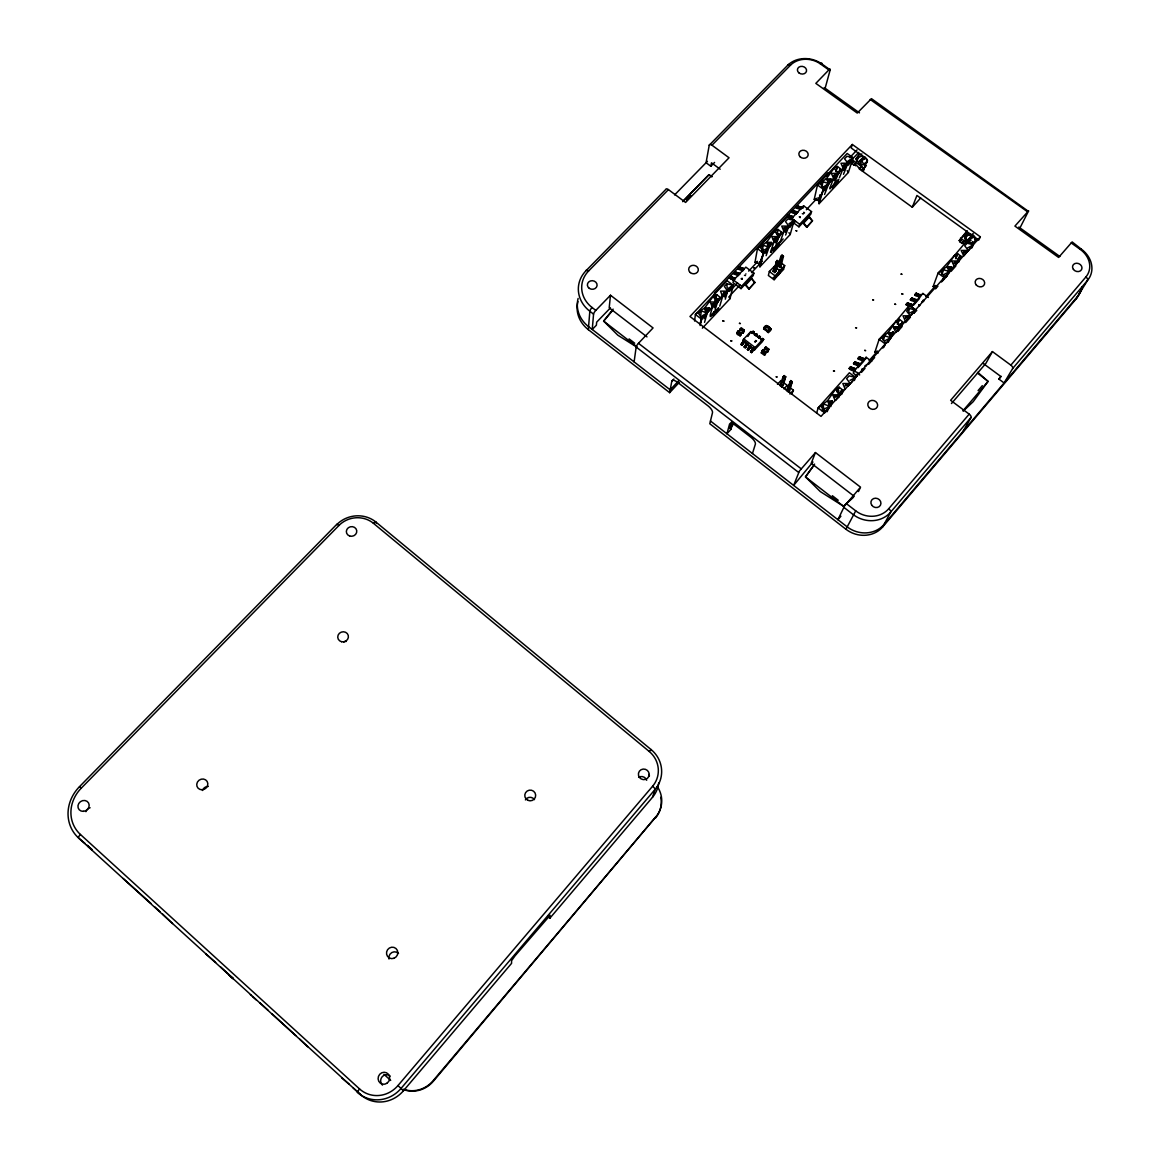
<?xml version="1.0" encoding="UTF-8"?>
<svg xmlns="http://www.w3.org/2000/svg" width="1160" height="1160" viewBox="0 0 1160 1160"><rect width="100%" height="100%" fill="white"/><g stroke="black" fill="none" stroke-linecap="round" stroke-linejoin="round"><path stroke-width="1.5" d="M773.575 250.241L774.967 247.964L773.299 250.575L774.619 249.284M549.854 918.241L550.115 915.284L515.025 955.826L511.575 960.683L511.56 963.365L403.434 1090.777A31.595 29.957 -64.1 0 1 360.47 1094.547L78.575 837.998A38.57 35.133 -35.8 0 1 79.489 786.668L336.864 524.247L339.01 525.408A24.462 22.547 -11.3 0 1 373.375 523.261A3.451 1.044 -49.9 0 1 375.985 522.101L651.224 749.679A28.783 28.087 20.9 0 1 655.11 789.38L652.5 797.283L549.854 918.241L547.65 916.327M741.892 332.296L743.067 332.848L744.314 330.107L741.139 327.7L739.833 329.976M867.376 162.081L864.78 164.691L862.01 164.763M832.663 186.832L833.895 185.165L832.213 187.775L833.416 186.731M738.137 331.137C734.396 338.125 746.533 334.964 738.007 331.064L736.745 333.805L737.601 332.876A7.25 1.508 -52.9 0 0 738.035 331.137L738.18 331.151A7.192 6.38 12.6 0 1 741.08 333.355L741.167 333.486A7.25 1.494 -52.9 0 1 740.732 335.269L739.891 336.183L741.139 333.457M759.771 261.58L759.916 266.8L790.207 234.494L794.151 220.458L788.191 216.05L757.465 248.646L754.986 262.392L759.626 263.798L762.062 261.203M819.758 194.88L819.076 203.696L848.38 172.448L853.093 157.745L847.177 153.468L817.466 184.991L814.233 199.375L818.815 200.724L820.294 197.794M779.244 243.571L778.027 245.833L779.462 243.15M740.645 329.701L739.877 330.426M908.816 312.301L909.106 308.4L915.472 309.981L914.036 313.229L916.414 310.43M679.223 382.409L669.668 392.674L588.337 329.657L589.831 311.243A32.437 28.623 6.4 0 1 586.017 270.715L665.738 189.515A3.19 1.464 46 0 1 668.436 189.617L685.589 202.435L729.046 157.774L711.979 145.218A3.146 1.552 46.4 0 0 709.238 145.218L706.063 162.733L710.833 166.257L714.574 162.429M634.114 361.891L636.159 347.014A3.306 0.812 -52.7 0 1 638.464 343.287L653.065 327.932L610.479 295.235L595.805 310.387A3.277 0.913 -53 0 0 593.558 314.128L592.252 329.483L596.385 325.206L596.66 322.161L610.421 307.907M762.077 340.068L755.174 347.579L754.522 349.928L742.791 340.039L750.854 331.571L762.077 340.068L762.613 341.359L754.522 349.928M610.479 295.235L609.203 307.791L646.99 336.879M700.524 317.318L701.278 310.981L707.208 312.939L709.659 308.024L704.787 307.806L695.405 314.476L694.579 321.015M750.578 351.871L753.101 348.072L754.188 349.029L751.564 352.625L750.578 351.871L752.216 349.189L753.101 348.072L753.362 349.711L751.564 352.625M753.869 273.122L741.617 286.201L741.023 288.651L733.018 282.634L733.598 280.154L745.851 267.133L753.869 273.122L753.246 275.601L741.023 288.651M971.442 237.974L971.239 236.176L970.514 236.567L971.442 237.974L971.239 236.176M923.128 300.396L923.984 300.904L923.244 300.251M729.19 277.907L733.743 280.285L729.19 277.907L730.655 276.428L735.28 278.646L730.655 276.428M733.627 273.601L735.179 271.629L739.804 273.847L738.253 275.486L734.613 274.296L733.627 273.601L735.179 271.629M762.047 251.923L763.164 245.282L769.036 247.167L771.356 242.425L766.542 242.237L757.465 248.646L763.454 253.097L759.916 266.8M738.137 268.815L739.674 266.858L744.314 269.062L742.777 270.686L739.123 269.512L738.137 268.815L739.674 266.858M799.675 224.271L791.729 218.399L803.59 205.784L811.551 211.613L799.675 224.271L798.95 226.852L792.323 221.966M784.696 265.611L780.753 270.251L779.433 270.324L777.591 273.688L778.708 274.514L779.433 270.324L774.256 266.466L769.341 271.454L768.369 275.486L774.111 279.719L783.508 269.41L784.696 265.611L779.085 261.29M706.106 312.924L706.745 309.372L709.659 308.024L708.572 311.156M862.967 159.587L862.721 157.774L862.967 159.587L862.721 157.774L864.548 159.399M710.833 166.257L711.471 162.806L720.186 169.229M802.851 208.394L803.59 205.784M669.668 392.674L671.814 381.22L673.887 379.015M716.43 301.368L716.967 298.512L716.314 301.484M745.793 274.079L745.923 273.876M744.212 347.043L746.619 343.287L747.808 344.187L745.198 347.782L744.212 347.043L746.619 343.287M716.663 310.213L715.575 312.417L716.981 309.807M747.403 349.464L749.809 345.695L750.998 346.608L748.374 350.204L747.403 349.464L749.809 345.695M700.103 325.554L701.438 319.072L733.192 285.302L727.175 280.763L695.405 314.476L701.438 319.072L699.929 324.046M715.372 300.861L716.691 294.625L719.91 297.119L718.228 301.861M788.075 217.558L787.104 216.891L788.611 214.948L793.266 217.036L791.772 218.617L789.308 217.92M705.99 312.91L706.745 309.372L705.57 312.736M791.468 212.251L792.99 210.308L797.645 212.381L796.152 213.962L792.454 212.918L791.468 212.251L792.99 210.308M821.889 186.963L823.005 181.757L828.806 183.584L830.995 179.017L826.254 178.843L817.466 184.991L823.411 189.326L819.076 203.696M713.603 297.54L714.618 292.842L827.819 172.782L826.79 176.219M795.832 207.611L797.355 205.682L802.01 207.742L800.516 209.322L796.818 208.292L795.832 207.611L797.355 205.682M779.433 270.324L779.592 271.498L774.967 275.79L774.111 279.719L777.591 273.688L782.594 268.105L780.462 266.176M713.734 314.302L712.037 315.172L714.053 312.895L712.675 315.157L713.516 314.606L712.037 315.172L713.762 313.156M717.315 302.238L717.967 299.265L716.793 302.455M742.023 345.361L744.633 341.765L742.023 345.361L741.095 344.361L743.401 340.837L741.037 344.621M762.657 252.213L763.309 249.255L762.511 252.358M767.601 246.95L768.268 243.977L771.356 242.425L770.052 245.746M745.198 347.782L747.808 344.187M748.374 350.204L750.998 346.608M702.365 328.178L730.061 298.642L733.192 285.302L726.885 283.736L724.347 286.433L727.712 291.131L725.261 299.193M841.188 390.514L840.521 393.356L841.711 390.891M743.053 332.862L744.314 330.107M778.027 245.398L776.779 246.007L777.678 244.731L776.344 247.631L777.794 244.992M776.112 271.092L778.49 261.565L777.084 260.435L773.01 271.251L774.749 272.556L776.112 271.092L774.372 269.801L773.01 271.251M787.104 216.891L788.611 214.948M783.464 256.244L781.042 265.814L779.68 267.264L777.939 265.974L780.868 256.317L782.058 255.113L783.464 256.244L782.304 257.389L779.68 267.264M714.966 301.353L716.691 294.625L713.168 296.467L704.787 307.806L705.28 310.938M739.906 329.933A7.236 1.494 -53 0 1 740.327 328.657L743.473 331.02A7.236 1.479 -53 0 0 743.023 332.789L743.836 332.006M865.215 359.556L866.143 357.265L871.682 361.398M776.794 234.393L778.056 229.463L781.26 231.884L779.273 236.915M841.305 394.574L842.493 389.977M767.456 247.094L768.268 243.977L767.108 246.964M774.749 272.556L777.331 262.726L778.49 261.565M861.663 159.572L859.227 161.588L861.46 159.007M822.164 410.887L823.513 405.884M778.302 237.35L779.158 234.219L778.07 236.901M752.448 453.531L755.378 444.135A6.641 2.624 41.9 0 0 751.028 437.392L735.469 425.372A6.627 2.624 42.2 0 0 729.538 424.168L726.943 433.782L731.003 429.301L729.727 428.315L731.438 422.08M773.532 269.077L774.256 266.466M731.003 429.301L732.772 422.863M825.137 88.247L830.183 69.89L821.759 63.872A3.19 0.783 -55.6 0 0 820.395 63.901A21.532 17.936 12.2 0 0 790.482 65.192A3.088 1.711 47.2 0 0 787.64 65.352L709.238 145.218M891.779 332.5L890.532 337.009L893.229 331.76L891.793 336.589M763.816 328.236L768.398 331.252L763.816 328.236L768.34 332.572L768.558 331.818C774.837 329.643 765.092 321.856 763.816 328.236L768.34 332.572L771.11 329.048L769.848 329.281L766.847 327.019L764.469 329.643M704.54 322.349L707.208 312.939L704.787 307.806M771.11 329.048L766.368 325.467L763.599 328.99L764.672 329.44M768.355 351.06L767.543 351.93L768.891 349.204L765.702 346.782L764.498 349.638M762.671 350.248L762.671 350.248A7.221 6.423 14.1 0 1 765.658 352.481C763.106 359.049 768.442 350.161 762.569 350.175L761.264 352.887L764.426 355.279C766.89 353.133 760.09 352.901 762.569 350.175A7.279 1.392 -52.8 0 1 762.106 351.958L762.135 352.075A7.206 6.409 14.1 0 1 765.121 354.337L765.237 354.394A7.279 1.377 -52.8 0 0 765.774 352.654M816.669 413.033L818.134 407.885L849.366 372.795L855.587 377.478L854.34 380.524M710.079 315.361L712.356 307.458L710.283 301.977L717.489 302.006L719.91 297.119M776.17 263.552L777.084 260.435M769.834 329.353L770.892 329.802L767.34 327.106M748.881 289.072L754.885 282.373L751.738 278.531L750.81 277.892L744.836 284.432L748.881 289.072L754.885 282.373M776.692 234.175L778.056 229.463L774.648 231.231L766.542 242.237L769.036 247.167L766.136 255.649M866.389 165.561L863.939 168.185L863.098 171.085L862.416 169.026L861.663 170.665L859.473 169.084L860.227 167.446L859.458 168.403L854.615 163.386L853.876 165.024L851.687 163.429L852.426 161.791L850.976 162.284M715.154 309.966L717.489 302.006L713.168 296.467M779.766 262.943L782.058 255.113M765.702 346.782L764.396 349.508L765.151 348.754M650.963 750.563L651.21 749.548L649.208 751.462A25.244 24.621 20.8 0 1 652.601 786.248A3.625 0.783 40.9 0 1 655.11 789.38L401.07 1088.399A32.248 30.566 -63.7 0 1 357.222 1092.241L359.542 1088.921A28.275 26.796 -63.6 0 0 397.967 1085.557L652.601 786.248M836.795 182.758L835.649 183.266L836.505 182.047L835.113 184.962L836.331 182.685M785.712 376.739L783.203 385.337L781.811 386.889L780.028 385.526L783.072 376.84L784.247 375.608L785.712 376.739L781.811 386.889M783.508 269.41L782.594 268.105L777.809 272.948L778.708 274.514L779.592 271.498M835.881 171.607L837.404 166.475L840.58 168.823L838.593 173.449M719.736 306.168L722.607 296.554L720.505 291.117L727.712 291.131L724.376 296.974M754.058 332.325L753.173 331.281L751.187 332.5L753.144 333.282L754.058 332.325L753.173 331.281M789.67 390.267L792.265 381.712L790.786 380.582L786.494 390.456L788.278 391.819L789.67 390.267L787.886 388.919L790.786 380.582M900.957 327.323L901.929 324.089M755.319 334.935C755.972 332.688 758.538 334.66 756.306 335.689L754.942 334.602M763.585 339.532L762.7 338.488L760.728 339.735L762.657 340.504L763.585 339.532L762.7 338.488M834.243 185.397L834.475 184.643M970.108 237.96L967.687 240.048L970.006 237.452M832.793 187.325L833.17 186.485M883.34 340.445L884.776 335.82L890.808 337.777L892.982 332.833L888.067 332.615L879.135 339.344L874.93 352.075L878.106 353.06M758.495 337.342C759.147 335.095 761.714 337.067 759.481 338.096L758.118 337.009M979.286 239.018L980.345 236.829L852.324 144.449L851.208 147.987L867.231 159.558L863.17 171.666L912.282 207.234L920.707 197.998M788.278 391.819L792.265 381.712M859.633 374.985C859.067 370.692 845.654 371.07 850.657 366.676L855.558 369.098L853.194 373.099L857.327 376.217M835.853 171.317L837.404 166.475L834.098 168.156L826.254 178.843L828.806 183.584L824.557 194.474M853.528 363.689L855.094 361.702L860.01 364.095L858.487 365.791L854.543 364.414L853.528 363.689L855.094 361.702M857.951 358.715L859.531 356.729L864.432 359.121L862.924 360.818L858.98 359.44L857.951 358.715L859.531 356.729M950.04 266.916L948.503 271.687L950.808 267.467L948.764 272.136M822.861 411.118L823.919 407.856M959.407 256.375L957.827 261.188L960.161 256.925M713.066 314.969L713.472 314.07M806.649 227.287L812.493 220.762L809.448 216.935L808.52 216.34L802.72 222.662L806.649 227.287L812.493 220.762M837.911 394.168L839.014 390.848M949.301 272.817L950.997 267.757M781.985 382.307L784.247 375.608M768.891 349.204L767.587 351.93L766.412 351.364M958.624 262.32L960.364 257.201M791.7 394.183L793.426 390.267L780.956 380.552L777.446 384.293M771.052 250.415L774.01 241.874L771.849 236.611L778.969 236.611L781.26 231.884M700.031 324.423L702.177 318.289L698.654 313.591L701.278 310.981M775.88 245.442L778.969 236.611L774.648 231.231M941.862 274.587L943.558 269.729L949.504 271.629L951.577 266.844L946.719 266.655L938.077 273.107L933.133 286.535L936.279 287.477M908.149 308.719L909.309 305.428L915.472 309.981L911.253 315.244M906.076 304.703L907.628 302.745L912.543 305.007L911.079 306.661L907.091 305.413L906.076 304.703L907.628 302.745M701.481 318.739L702.612 315.592L707.208 312.939L703.99 318.666M403.81 1089.689A28.101 26.767 -66.4 0 0 433.42 1081.163L655.965 816.698A25.491 24.983 26.4 0 0 657.27 786.567M910.368 299.875L911.919 297.917L916.849 300.164L915.37 301.817L911.383 300.585L910.368 299.875L911.919 297.917M785.639 235.03L788.843 226.099L785.465 221.545L787.93 218.936L794.151 220.458L789.815 227.563M706.6 313.301L707.745 310.126M914.66 295.06L916.212 293.103L921.141 295.351L919.663 296.989L915.675 295.771L914.66 295.06L916.212 293.103M711.703 307.864L712.863 304.688L717.489 302.006L714.212 307.791M752.245 333.442L754.159 332.021M893.229 331.76L890.59 337.285L892.779 332.804M718.663 308.661L718.272 307.98L717.315 310.546L718.692 307.922M721.868 297.062L723.057 293.842L727.712 291.131L723.477 292.61M726.928 291.668L728.132 288.449L733.192 285.302L729.625 291.377M849.077 368.677L850.657 366.676M837.259 392.08L839.101 387.179L842.435 389.76L838.622 397.662M840.913 516.229L837.911 519.709L844.553 505.934L860.546 487.171L815.451 452.56L799.399 471.076L793.629 485.416L812.942 462.013M837.288 391.935L839.101 387.179L835.62 389.122L827.385 400.882L818.134 407.885L824.383 412.641M966.062 243.397L967.252 240.323L973.356 244.745L971.805 248.008M828.747 406.188L829.994 402.955M830.56 404.593L828.66 407.059L829.922 403.81M829.922 187.847L833.605 178.466L831.386 173.391L838.404 173.376L840.58 168.823M834.098 168.156L838.404 173.376L834.055 184.368L838.767 179.336M815.451 452.56L811.231 463.246L854.21 496.321M912.282 207.234L916.937 195.46L978.764 240.12M842.058 390.151L840.754 393.428L841.783 391.877M840.289 394.98L842.247 390.079M950.475 267.598L948.358 272.18L950.852 267.394M839.39 177.756L843.189 168.287L840.957 163.241L847.96 163.212L843.48 174.319M959.798 257.099L957.653 261.711L960.176 256.882M859.067 154.338L856.878 161.834L856.022 158.702L859.067 154.338L862.01 154.048M828.66 407.059L829.82 404.216M897.376 324.307L899.406 319.363L902.727 321.871L897.869 331.383M897.521 323.915L899.406 319.363L896.042 321.219L879.135 339.344L885.327 343.954L884.036 346.956M829.038 183.599L830.995 179.017L827.776 180.757M822.759 189.356L823.962 186.571L828.806 183.584L824.485 190.661M827.544 184.266L828.762 181.468M947.473 275.413L942.688 280.793L944.211 277.588L938.077 273.107L954.419 255.591L957.696 253.823L960.987 256.244L958.928 261L954.68 266.293M898.928 326.83L900.174 323.93L898.377 327.033M901.451 323.553L900.189 326.467L901.378 324.727M900.392 326.642L901.654 323.742M955.695 258.433L957.696 253.823L955.564 258.622M837.085 174.116L838.317 171.303M712.588 314.737L712.037 315.172M716.938 310.605L715.879 311.967L716.416 310.952M773.923 250.081L774.314 249.226M803.691 212.613L804.518 212.845L803.749 212.323M967.179 230.666L959.189 240.656L960.828 240.28L959.943 241.86L962.191 243.484L963.873 241.512L962.742 242.643L963.902 244.064L963.452 243.15M836.113 182.903L836.505 182.047M962.742 242.643L963.076 241.918L962.191 243.484M837.969 181.004L836.752 183.222L838.245 180.51M958.073 261.638L960.219 257.041M777.272 245.615L777.678 244.731M777.693 245.833L776.649 247.181L777.157 246.195M716.43 310.445L716.865 309.546M858.443 491.564L859.85 488.635M778.708 274.514L780.753 270.251M671.814 381.22A6.569 2.567 43.2 0 1 677.44 382.235L708.064 405.899A6.583 2.595 42.6 0 1 712.501 412.685L709.789 423.748L845.93 529.236L855.732 510.864A23.78 21.474 22.8 0 0 888.676 508.762L969.18 414.135L950.635 400.301L992.438 351.596L1010.853 365.154A3.277 1.696 38.5 0 1 1012.622 368.561L1004.111 382.959L998.948 379.132L1000.601 376.289L983.26 363.486M833.648 185.397L832.474 187.456M836.462 183.193L835.432 184.512L835.91 183.57M1019.988 227.896L1028.644 210.815L1014.913 226.099L1058.616 257.433L1072.144 241.918L1081.018 248.907A25.738 21.707 22.6 0 1 1087.5 280.43L1076.031 299.048L882.731 526.872A26.549 24.07 23.1 0 1 845.93 529.236M761.148 260.797L759.626 263.798L761.989 261.217M882.731 526.872L890.691 512.096L971.021 417.527A3.321 1.595 38.9 0 0 969.18 414.135M827.065 411.742L832.358 401.113L827.385 400.882L830.053 406.247L824.934 412.757M823.383 411.51L824.948 408.639L830.053 406.247L823.948 404.216L821.367 406.942L825.093 411.829M829.212 406.783L832.358 401.113L828.965 402.172M992.438 351.596L985.884 363.37L951.461 403.521M839.231 395.502L842.435 389.76M973.167 233.464L970.746 236.379L972.776 237.829M890.358 335.53L891.938 332.775M1081.018 248.907L1080.192 249.356A22.562 19.009 22.6 0 1 1085.876 276.979A3.204 1.856 37.8 0 1 1087.5 280.43L1012.622 368.561M963.134 431.245L971.021 417.527M891.75 335.574L893.548 332.485M888.168 342.316L890.808 337.777L888.067 332.615L896.042 321.219L909.309 305.428M890.329 337.386L892.982 332.833L889.444 334.109M882.905 348.072L885.327 343.954M900.015 326.467L902.727 321.871M765.469 253.243L769.036 247.167L764.309 249.994M775.344 242.715L778.969 236.611L773.227 238.728M908.425 318.957L910.266 315.853L906.685 311.126L909.106 308.4M785.16 232.261L788.843 226.099L781.738 226.099L783.913 231.347L780.231 241.7L776.577 245.615M949.692 270.294L951.258 267.685M959.001 259.811L960.582 257.172M948.14 272.513L951.577 266.844L947.88 268.322M946.082 277.24L949.504 271.629L946.719 266.655L954.419 255.591L967.252 240.323M957.508 261.957L960.987 256.244M862.547 160.877L861.271 160.196L860.546 162.299M834.026 180.496L838.404 173.376L834.026 175.088M941.485 282.025L944.211 277.588M843.523 170.389L847.96 163.212L844.567 158.819L846.96 156.281L853.093 157.745L848.424 165.184M762.279 340.156L763.686 339.227M943.123 279.618L944.878 276.834L941.137 272.267L943.558 269.729M773.691 249.501L774.706 248.211M972.631 241.512L973.399 243.237L976.082 239.149L973.704 235.451L970.384 234.146L964.555 237.206L965.323 240.308L967.527 232.696L964.555 237.206L968.194 242.368M973.399 243.237L977.402 239.511L976.082 239.149M755.552 335.805L756.233 334.834L755.232 334.08L754.362 334.906M758.741 338.212L759.409 337.241L758.422 336.487L757.553 337.313M814.595 464.116L805.475 476.905L820.308 491.593L843.552 506.296L853.571 497.132M813.986 465.276L805.475 476.905L843.552 506.296L852.571 497.741M835.997 400.127L840.144 394.864L835.62 389.122M848.09 386.208L850.193 383.554L846.626 378.653L849.135 375.854L855.587 377.478L851.15 383.047M613.118 309.125L603.635 321.102L617.845 335.211L636.724 347.072M886.37 343.345L890.808 337.777L885.587 340.358M896.086 332.412L900.552 326.786L896.042 321.219M906.236 320.899L910.266 315.853L903.002 315.825L905.423 321.305M944.24 278.183L949.504 271.629L944.182 274.369M964.018 255.765L968.31 250.429L964.729 245.847L967.077 243.223L973.356 244.745L968.876 250.299M612.683 310.373L603.635 321.102L636.869 346.753M403.39 1089.255A28.202 26.869 -66.3 0 0 433.115 1080.714L655.965 816.698M922.316 294.132L922.896 293.451L928.377 297.467M963.046 410.712L988.073 381.379L977.749 372.331M998.948 379.132L1001.283 376.376M1010.853 365.154L1085.876 276.979M978.083 390.615L982.303 385.671M861.663 170.665L863.344 168.737L862.17 169.809M853.876 165.024L855.558 163.096L854.369 164.154M959.943 241.86L961.567 239.989L960.494 241.005M849.221 368.227L853.253 369.793L854.702 368.169M853.659 363.239L857.704 364.791L859.139 363.181M858.095 358.266L862.141 359.817L863.577 358.193M906.236 304.239L910.31 305.66L911.702 304.094M910.542 299.411L914.616 300.817L916.009 299.251M914.834 294.596L918.909 296.003L920.301 294.437M857.994 367.676L864.011 360.905M913.674 305.051L919.488 298.497M890.648 335.501L893.055 332.789M948.372 270.469L950.707 267.858M828.428 406.45L830.415 404.202M839.347 394.139L843.103 389.92M853.63 378.044L857.457 373.723M869.115 360.615L877.54 351.118L874.93 352.075M925.912 296.612L935.409 285.925M948.155 271.556L950.562 268.844M957.508 261.029L959.813 258.419M862.228 369.214L862.721 369.953M919.677 305.036L918.706 305.181L919.677 305.747M829.081 406.957L831.532 404.202M839.434 395.284L843.204 391.036M980.345 236.829L821.034 416.382L689.968 316.506L852.324 144.449M866.041 366.009L864.968 365.733M922.896 301.933L921.837 301.658M861.46 372.375L865.041 368.344M868.637 364.298L874.611 357.555M898.492 330.629L902.074 326.583M905.67 322.552L910.44 317.159M935.526 288.869L937.918 286.187M951.055 271.368L955.84 265.974M866.143 357.265L854.108 370.823L853.253 369.793M922.896 293.451L911.238 306.574L916.719 310.619M762.062 352.075L761.322 352.901L762.062 352.06M959.189 240.656L967.077 231.826M783.957 388.89L787.074 385.439M786.494 390.456L787.886 388.919M780.028 385.526L781.419 383.989M741.559 278.719L742.066 278.183L742.327 279.111L741.153 278.791L742.11 279.342M772.836 278.414L774.822 276.225M729.727 428.315L733.221 424.459M682.776 201.419L708.919 174.739L711.907 176.581M859.473 169.084L861.111 167.272L859.966 168.215M851.687 163.429L853.325 161.631L852.18 162.574M756.233 340.967L755.174 341.156M767.47 331.919L770.022 329.135M859.458 168.403L861.648 166.04M747.91 336.443L750.854 331.571M777.939 265.974L779.303 264.509M678.586 380.828L670.204 389.847L588.584 326.642A31.885 28.231 6.4 0 1 578.115 298.424M732.946 279.285L734.41 277.719M733.714 273.107L737.47 274.485L738.934 272.919M738.224 268.322L741.979 269.685L743.43 268.134M787.205 216.383L791.004 217.631L792.41 216.123M791.584 211.743L795.383 212.976L796.789 211.468M795.948 207.104L799.747 208.336L801.154 206.828M798.95 226.852L810.782 214.208L811.551 211.613M789.916 394.009L793.426 390.267M799.428 216.761L800.284 217.399C799.689 216.383 798.892 216.659 800.081 217.616M731.351 289.579L737.542 282.982M748.678 271.121L757.437 261.812M791.7 225.33L795.571 221.212M806.36 209.743L816.538 198.896M745.503 275.558L744.459 275.282M803.372 213.948L802.329 213.672M710.239 316.637L715.299 311.257M729.64 295.974L739.935 285.012M751.52 272.658L761.236 262.305M774.488 248.167L770.791 252.126A1.595 1.392 12.9 0 0 771.327 251.169M780.68 241.585L783.188 238.917M715.909 310.88L717.271 310.155M729.118 278.385L730.568 276.849M849.729 157.688L857.022 149.93M710.645 315.868L714.69 311.562M770.457 252.126L780.39 241.758M831.14 187.63L838.535 179.785M710.558 316.144L716.619 309.691M802.72 222.662L803.749 222.995L809.448 216.935M744.836 284.432L745.851 284.794L751.738 278.531M858.777 152.381L851.947 159.616L863.939 168.185M884.776 335.82L882.282 338.445L886.022 343.171M1028.47 211.395L871.464 98.658L857.24 113.056L815.828 83.375L828.849 69.933A3.19 0.768 -55.5 0 1 830.183 69.89M758.422 336.487L759.524 336.081M682.732 201.623L708.919 174.739L711.863 176.784M686.415 199.969L690.838 195.431M755.232 334.08L756.349 333.688M674.583 194.923L707.44 161.327M83.969 842.522L78.575 837.998A3.886 1.131 -45.5 0 1 80.417 834.475A34.785 31.668 -35.8 0 1 81.215 788.206L339.01 525.408M593.558 314.128L589.831 311.243A3.277 0.913 -53 0 1 592.064 307.501A29.247 25.795 6.4 0 1 588.613 270.976L668.436 189.617M711.979 145.218L790.482 65.192M753.144 332.412L752.057 331.673L752.376 333.065L751.187 332.5L753.087 331.586M761.308 339.416L762.613 338.793M823.005 181.757L820.555 184.208L824.093 188.601L818.815 200.724L823.411 189.326L853.093 157.745L847.83 161.196M763.164 245.282L760.627 247.805L764.164 252.344L759.626 263.798L763.454 253.097L794.151 220.458L788.988 223.764M758.799 336.835L759.742 337.575L760.496 336.864M755.624 334.428L756.566 335.168L757.32 334.457M963.264 411.046L973.196 401.679L988.073 381.379L977.402 372.969M970.905 239.206L969.615 238.525L968.89 240.656L969.571 238.931M831.909 187.412L832.488 186.934M773.299 250.575L773.532 249.777M901.624 324.278L899.058 326.018L901.9 325.598M843.088 166.243L847.96 163.212L843.566 164.952M833.547 176.378L838.404 173.376M784.073 228.984L788.843 226.099L783.087 228.244M774.213 239.453L778.969 236.611M967.629 247.979L973.356 244.745M909.832 313.055L915.472 309.981M772.937 248.196L775.359 246.906M850.048 380.378L855.587 377.478M962.959 253.228L968.31 250.429L961.147 250.429L963.627 255.707M953.607 263.769L958.928 261L954.419 255.591M905.017 318.478L910.266 315.853L905.554 317.26M895.332 329.396L900.552 326.786L893.287 326.757L895.68 332.282M845.06 386.004L850.193 383.554L842.827 383.496L845.176 389.195M835.04 397.286L840.144 394.864L832.764 394.806L835.113 400.548M948.59 270.309L950.997 269.207M890.865 335.341L893.316 334.211M814.233 199.375L816.727 198.331M754.986 262.392L757.523 261.363M933.133 286.535L935.714 285.505M711.863 303.935L717.489 302.006M963.539 251.966L968.31 250.429M954.172 262.523L958.928 261L951.751 260.986L954.231 266.307M923.288 300.715L923.157 300.687M803.865 212.773L803.706 212.773M894.302 328.628L900.552 326.786M845.567 384.801L850.193 383.554M866.94 364.631L867.086 364.719M833.996 396.502L840.144 394.864M740.471 328.686L740.442 328.657A7.163 6.337 12.9 0 0 743.371 330.875L743.473 330.948M764.918 347.71L768.065 350.131A7.264 1.363 -52.9 0 0 767.543 351.871L767.485 351.871A7.178 6.365 14.4 0 1 766.209 351.19M842.552 392.515L839.637 392.95L841.783 394.197M866.389 364.748L866.273 364.704M864.04 162.994L864.78 164.691L867.549 160.732L865.288 157.151L862.025 155.889L856.022 158.702L859.487 163.705L864.794 164.299M969.992 242.57L973.573 242.962M742.922 332.789L742.951 332.804A7.148 6.322 12.9 0 1 741.689 332.137M802.01 207.742L797.239 206.132M797.645 212.381L792.874 210.757M793.266 217.036L788.51 215.383M921.141 295.351L916.038 293.509M916.849 300.164L911.76 298.323M912.543 305.007L907.454 303.151M744.314 269.062L739.587 267.279M739.804 273.847L735.077 272.049M864.432 359.121L859.371 357.12M860.01 364.095L854.949 362.079M855.558 369.098L850.512 367.067M862.678 162.327L860.357 161.428L861.271 160.196M971.094 240.714L968.672 239.757M862.097 158.238L863.141 158.659M970.514 236.567L971.572 237.002M860.096 160.297L861.024 160.689M968.542 238.713L969.485 239.119M752.216 349.189L754.188 349.029L753.058 348.333M966.831 233.421L970.006 235.175M228.955 975.038L233.102 978.344L220.646 966.976M87.826 846.162L92.278 849.874L87.13 845.176M974.748 239.264L976.807 240.642M752.492 349.015L753.507 349.696M919.372 305.007L918.995 304.863M739.283 334.007L737.629 333.007A7.178 6.365 12.6 0 1 740.587 335.24L739.688 334.298M820.395 63.901L828.849 69.933M870.188 99.441L1027.528 211.758M1071.159 242.904L1080.192 249.356M824.194 87.58L859.473 112.868M1018.799 227.055L1059.863 256.49M960.465 238.162L967.324 243.063M349.334 1084.382L341.779 1077.959M751.767 332.195L752.767 332.92M817.988 197.809L818.96 198.534M744.27 346.782L745.256 347.507M747.446 349.204L748.432 349.928M750.636 351.625L751.622 352.35M780.868 256.317L782.304 257.389M775.895 261.652L777.331 262.726M862.025 369.054L862.721 369.228M733.598 280.154L741.617 286.201M752.448 332.021L753.434 332.76M761.598 338.908L762.961 339.981M752.144 332.529L753.144 333.282M742.806 341.692L743.966 342.446M745.981 344.114L746.982 344.868M749.171 346.536L750.172 347.289M756.262 333.993L757.234 334.732M759.438 336.385L760.409 337.125M755.639 340.518L756.566 340.982M741.849 343.49L742.835 344.244M754.609 341.692L755.378 342.272M737.238 331.905L740.413 334.312M761.815 351.031L765.005 353.452M743.952 339.039L755.174 347.579M746.156 344.114L747.141 344.853M749.345 346.536L750.332 347.275M741.095 344.361L742.081 345.1M761.67 339.75L762.657 340.504M592.064 307.501L595.805 310.387M638.464 343.287L801.168 468.785M846.365 503.628L855.732 510.864M629.097 338.894L634.694 343.2M832.329 495.712L838.231 500.264M769.341 271.454L774.967 275.79M636.159 347.014L798.616 472.424M843.726 507.253L853.093 514.489A27.13 24.505 22.8 0 0 890.691 512.096A3.393 1.406 39.5 0 0 888.676 508.762M710.457 421.007L847.105 526.814A26.651 24.142 23 0 0 884.036 524.451L1077.915 295.988A25.302 21.431 22.8 0 0 1082.091 286.752M751.564 350.726L752.55 351.494M742.038 343.476L743.009 344.23M746.184 346.651L745.213 345.883L746.01 346.651M748.389 348.305L749.374 349.073M812.319 221.226L808.52 216.34M754.739 282.808L750.81 277.892M788.409 390.963L792.149 393.979M215.673 962.438L205.856 953.998M256.433 1000.08L252.518 996.614M373.375 523.261L649.208 751.462M789.612 381.814L791.062 383.017M783.072 376.84L784.522 378.029M84.332 842.827L85.072 843.451M79.518 786.683L81.215 788.206M764.977 347.724L765.005 347.739A7.192 6.38 14.3 0 0 767.949 349.986L768.051 350.059M975.023 238.8L976.894 240.482M397.967 1085.557L403.434 1090.777M383.989 1074.363L390.688 1080.424M251.415 995.628L250.357 994.671M80.417 834.475L359.542 1088.921M150.829 903.292L123.149 878.468M154.773 906.888L160.022 911.673M162.647 914.065L172.506 923.577M260.087 1002.965L268.032 1010.215M272.005 1013.84L295.829 1035.576M299.802 1039.201L307.646 1046.798M353.046 1087.775L360.47 1094.547M232.899 978.736L228.969 975.053M91.161 849.279L87.899 846.249M751.462 350.639L752.376 351.494M748.287 348.217L749.201 349.073M971.007 235.9L972.878 237.669M859.487 163.705L860.633 164.807M837.998 180.772L838.1 181.351M745.851 284.794L749.012 288.637M803.749 222.995L806.809 226.823M737.47 274.485L738.253 275.486M741.979 269.685L742.777 270.686M857.704 364.791L858.487 365.791M862.141 359.817L862.924 360.818M795.383 212.976L796.152 213.962M791.004 217.631L791.772 218.617M799.747 208.336L800.516 209.322M914.616 300.817L915.37 301.817M910.31 305.66L911.079 306.661M918.909 296.003L919.663 296.989M764.367 349.479L764.396 349.508A7.264 1.377 -52.9 0 1 764.875 347.754M728.741 296.815L730.061 298.642M788.945 232.681L790.207 234.494M847.177 170.621L848.38 172.448M712.675 315.157L712.791 314.592M376.246 523.363L375.985 522.101A27.912 25.738 -11.3 0 0 336.806 524.566M726.885 283.736L727.132 287.695M586.017 270.715A3.262 1.305 45.3 0 1 588.613 270.976M787.64 65.352A24.563 20.474 12.2 0 1 821.759 63.872M588.337 329.657A31.77 28.159 6.4 0 1 577.912 301.513M1079.771 291.928A25.215 21.373 22.8 0 1 1076.031 299.048M950.301 269.323A1.61 1.377 19.5 0 1 950.475 268.961M959.552 258.926A1.61 1.363 19.6 0 1 959.726 258.535M760.684 262.711A1.61 1.392 12.6 0 1 759.264 262.682M776.04 246.471A1.595 1.392 13 0 1 775.533 246.964M819.917 199.665A1.581 1.349 13.9 0 1 818.119 199.549M830.082 188.427A1.581 1.349 14.1 0 1 829.98 188.95M834.765 183.758A1.581 1.334 14.2 0 1 833.402 184.686M892.649 334.645A1.638 1.421 19.1 0 1 893.722 333.297M828.777 406.159A1.653 1.479 18.3 0 1 830.966 406.522M839.274 394.777A1.653 1.479 18.5 0 1 840.377 394.951M842.087 392.587A1.653 1.464 18.6 0 1 842.74 391.659M715.067 311.46A1.624 1.435 11.3 0 1 714.009 311.736M779.563 272.049A1.885 1.638 13.5 0 1 777.968 274.123M780.129 269.221A1.885 1.653 13.5 0 1 778.853 271.599M774.764 277.791A1.885 1.653 13.4 0 1 774.242 278.951M658.75 782.797A28.246 27.608 21.6 0 1 652.5 797.283M649.165 774.402A28.348 27.738 19.5 0 1 649.383 776.098M85.912 811.666A5.699 5.176 -36 0 1 90.103 807.752M638.638 777.374A5.321 5.191 24.1 0 1 646.686 780.274M382.481 1085.122A5.974 5.655 -65.2 0 1 382.147 1076.784A5.974 5.655 -65.2 0 1 390.209 1076.089M525.393 799.892A5.365 5.278 -9.5 0 1 534.485 799.631M389.006 959.015A5.713 5.495 -53.8 0 1 398.518 953.476M343.751 641.973A5.278 4.944 -17.3 0 1 346.361 641.408M202.536 790.482A5.582 5.176 -33.6 0 1 208.278 786.408M660.75 797.239A25.404 24.897 26.6 0 1 655.487 818.032M872.726 299.831L873.668 299.99L872.726 299.787M856.544 327.845L855.572 327.772L856.544 327.888M776.243 376.87L777.214 377.029L776.243 376.826M731.742 340.938L730.785 340.822L731.742 340.938M902.799 294.06L901.856 293.886L902.799 294.06M894.809 304.181L895.752 304.399L894.824 304.137M901.117 274.137L902.059 274.34L901.146 274.05M864.736 350.436L865.679 350.654L864.751 350.349M833.504 370.954L834.475 371.127L833.504 370.954M796.064 230.753L796.992 230.956L796.093 230.666M792.613 212.077L793.541 212.28L792.642 211.99M753.84 267.873L754.768 268.09L753.84 267.829M739.457 323.364L740.399 323.582L739.486 323.277M730.278 278.197L731.235 278.371L730.292 278.154M722.883 320.928L723.84 321.102L722.883 320.928M767.949 331.252L764.455 328.642L767.021 325.873L770.501 328.512L767.934 331.354L764.455 328.642L767.021 325.873L770.501 328.512L767.949 331.252M778.157 233.479L777.461 236.466L778.157 233.479M866.027 358.541L866.027 358.512M855.051 164.662L855.543 165.59L855.051 164.662M799.022 72.95A4.611 3.828 11.9 0 0 806.49 71.181A4.611 3.828 11.9 0 0 800.458 66.468A4.611 3.828 11.9 0 0 799.022 72.95M589.309 288.361A4.872 4.292 5.6 0 0 597.066 285.621A4.872 4.292 5.6 0 0 590.324 280.995A4.872 4.292 5.6 0 0 589.309 288.361M1073.435 269.454A4.843 4.074 22.9 0 0 1081.584 269.584A4.843 4.074 22.9 0 0 1076.77 263.219A4.843 4.074 22.9 0 0 1073.435 269.454M871.726 505.18A5.104 4.611 23.4 0 0 880.426 505.267A5.104 4.611 23.4 0 0 875.597 498.191A5.104 4.611 23.4 0 0 871.726 505.18M976.285 285.041A4.843 4.147 20.7 0 0 984.405 284.476A4.843 4.147 20.7 0 0 979.055 278.414A4.843 4.147 20.7 0 0 976.285 285.041M868.898 407.435A4.988 4.422 20.1 0 0 877.322 406.798A4.988 4.422 20.1 0 0 871.957 400.388A4.988 4.422 20.1 0 0 868.898 407.435M800.154 156.832A4.698 3.987 12.9 0 0 808.012 155.643A4.698 3.987 12.9 0 0 802.401 150.292A4.698 3.987 12.9 0 0 800.154 156.832M690.301 272.6A4.843 4.234 10 0 0 698.233 270.599A4.843 4.234 10 0 0 691.984 265.452A4.843 4.234 10 0 0 690.301 272.6M349.61 535.992A5.234 4.814 -11.2 0 0 356.729 530.627A5.234 4.814 -11.2 0 0 348.348 527.742A5.234 4.814 -11.2 0 0 349.61 535.992M83.389 811.347A5.814 5.263 -35.6 0 0 88.522 802.894A5.814 5.263 -35.6 0 0 78.778 803.46A5.814 5.263 -35.6 0 0 83.389 811.347M639.45 777.417A5.409 5.278 23.4 0 0 648.73 776.547A5.409 5.278 23.4 0 0 643.191 769.065A5.409 5.278 23.4 0 0 639.45 777.417M387.107 1083.15A6.076 5.756 -64.8 0 0 386.512 1072.783A6.076 5.756 -64.8 0 0 378.102 1078.872A6.076 5.756 -64.8 0 0 387.107 1083.15M527.843 800.298A5.452 5.365 -8.3 0 0 535.659 795.049A5.452 5.365 -8.3 0 0 527.162 791.033A5.452 5.365 -8.3 0 0 527.843 800.298M393.878 958.305A5.814 5.597 -53.1 0 0 395.995 948.532A5.814 5.597 -53.1 0 0 386.628 951.881A5.814 5.597 -53.1 0 0 393.878 958.305M341.591 641.726A5.365 5.017 -16.9 0 0 348.261 635.433A5.365 5.017 -16.9 0 0 339.373 633.316A5.365 5.017 -16.9 0 0 341.591 641.726M202.231 789.757A5.684 5.263 -33.1 0 0 207.118 781.405A5.684 5.263 -33.1 0 0 197.49 781.97A5.684 5.263 -33.1 0 0 202.231 789.757"/></g></svg>
